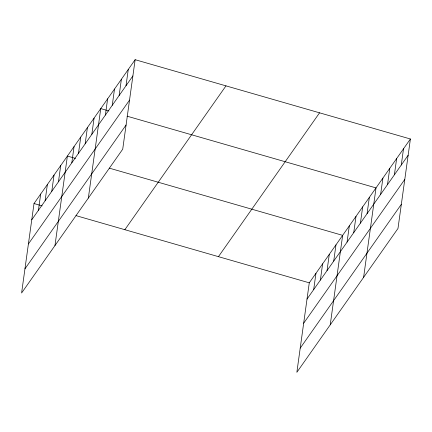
<?xml version="1.0" encoding="UTF-8"?>
<svg xmlns="http://www.w3.org/2000/svg" width="432" height="432" viewBox="0 0 432 432"><rect width="100%" height="100%" fill="white"/><g stroke="black" fill="none" stroke-linecap="round" stroke-linejoin="round"><path stroke-width="0.65" d="M135.14 59.697L34.015 203.531L21.6 293.009L122.726 149.175L135.14 59.697L410.4 138.991L397.985 228.469L296.86 372.303L309.274 282.825L410.4 138.991M38.437 210.287L40.689 194.038M45.112 200.794L47.363 184.545M51.786 191.3L54.038 175.052M58.46 181.807L60.712 165.559M54.972 245.543L67.387 156.065L75.53 158.409M71.809 162.821L74.061 146.572M78.484 153.328L80.735 137.079M85.158 143.834L87.41 127.586M91.832 134.341L94.084 118.093M88.344 198.077L100.759 108.599L108.902 110.948M105.381 115.069L107.633 98.82M112.255 105.289L114.512 89.041M119.135 95.504L121.387 79.256M126.009 85.725L128.266 69.476M313.691 289.58L315.949 273.332M320.366 280.087L322.623 263.839M327.04 270.594L329.297 254.345M333.715 261.101L335.972 244.852M330.232 324.837L342.646 235.359L109.361 168.156M347.063 242.114L349.321 225.866M353.738 232.621L355.995 216.373M360.412 223.128L362.669 206.879M367.087 213.635L369.344 197.386M363.604 277.371L376.018 187.893L127.067 116.181M380.641 194.362L382.892 178.114M387.515 184.583L389.772 168.334M394.394 174.803L396.646 158.555M401.269 165.019L403.526 148.77M31.763 219.78L132.889 75.946M28.409 243.945L129.535 100.111M24.953 268.844L126.079 125.01M124.853 229.7L225.979 85.865M218.441 256.657L319.567 112.822M307.022 299.074L408.143 155.239M303.669 323.239L404.789 179.404M300.213 348.138L401.339 204.304M34.015 203.531L42.158 205.875M75.989 215.622L309.274 282.825"/></g></svg>
